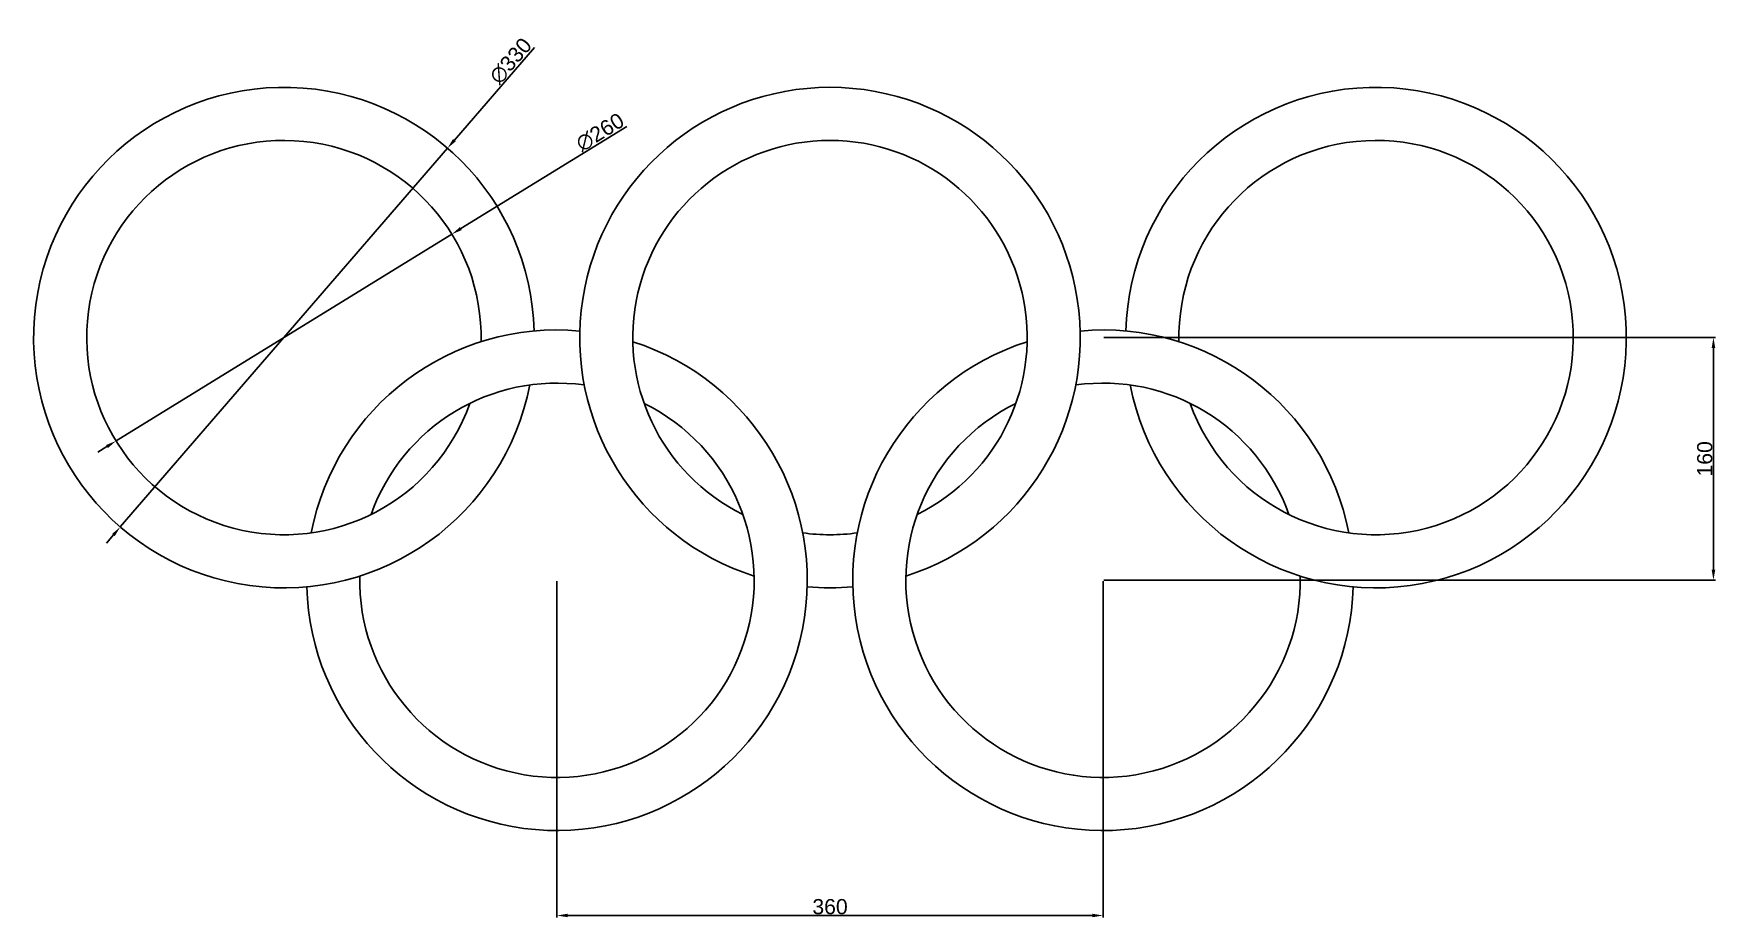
# Model space of a CAD drawing. Header units: millimetres. Extents: x 1510880 to 1511989, y 1484670 to 1485253.
import ezdxf

# ---------------------------------------------------------------- set-up
doc = ezdxf.new("R2010")
doc.units = ezdxf.units.MM
doc.layers.add('cotas', color=252, linetype='Continuous')
doc.styles.get("Standard").update_dxf_attribs({"font": 'arial.ttf'})
doc.dimstyles.new('ISO-25', dxfattribs={"dimtxt": 2.5, "dimasz": 2.5, "dimexe": 1.25, "dimexo": 0.625, "dimtad": 1, "dimtxsty": 'Standard', "dimcen": 2.5, "dimadec": 0, "dimazin": 0, "dimtfac": 1, "dimtmove": 0, "dimatfit": 3, "dimfxl": 1, "dimarcsym": 0})

# ---------------------------------------------------------------- blocks, each defined once
blk = doc.blocks.new('*D4')
at = {"layer": 'cotas', "color": 0, "lineweight": -2, "transparency": 16777216}
for p, q in [((1511210.2, 1485244.1), (1511157.4, 1485182.9)), ((1510937.1, 1484927.9), (1511152.8, 1485177.6)), ((1510932.6, 1484922.6), (1510928, 1484917.3))]:
    blk.add_line(p, q, dxfattribs=at)
at = {"layer": 'cotas', "color": 0, "transparency": 16777216}
for points in [[(1511156.5, 1485183.7), (1511158.3, 1485182.2), (1511152.8, 1485177.6)], [(1510931.7, 1484923.3), (1510933.4, 1484921.8), (1510937.1, 1484927.9)]]:
    blk.add_solid(points, dxfattribs=at)
at = {"layer": 'Defpoints', "color": 0, "transparency": 16777216}
for p in [(1511152.8, 1485177.6), (1510937.1, 1484927.9)]:
    blk.add_point(p, dxfattribs=at)
at = {"layer": 'cotas', "color": 0, "transparency": 16777216, "insert": (1511194.5, 1485235.1), "char_height": 10, "attachment_point": 5, "rotation": 49.1852}
blk.add_mtext('∅330', dxfattribs=at)
blk = doc.blocks.new('*D5')
at = {"layer": 'cotas', "color": 0, "lineweight": -2, "transparency": 16777216}
for p, q in [((1511271.1, 1485192), (1511161.6, 1485124.6)), ((1510934.3, 1484984.6), (1511155.7, 1485120.9)), ((1510928.3, 1484980.9), (1510922.4, 1484977.2))]:
    blk.add_line(p, q, dxfattribs=at)
at = {"layer": 'cotas', "color": 0, "transparency": 16777216}
for points in [[(1511161, 1485125.6), (1511162.2, 1485123.6), (1511155.7, 1485120.9)], [(1510927.7, 1484981.9), (1510928.9, 1484979.9), (1510934.3, 1484984.6)]]:
    blk.add_solid(points, dxfattribs=at)
at = {"layer": 'Defpoints', "color": 0, "transparency": 16777216}
for p in [(1511155.7, 1485120.9), (1510934.3, 1484984.6)]:
    blk.add_point(p, dxfattribs=at)
at = {"layer": 'cotas', "color": 0, "transparency": 16777216, "insert": (1511253.4, 1485188.1), "char_height": 10, "attachment_point": 5, "rotation": 31.6215}
blk.add_mtext('∅260', dxfattribs=at)
blk = doc.blocks.new('*D6')
at = {"layer": 'cotas', "color": 0, "lineweight": -2, "transparency": 16777216}
for p, q in [((1511225, 1484892.1), (1511225, 1484670.5)), ((1511585, 1484892.1), (1511585, 1484670.5)), ((1511578, 1484671.7), (1511232, 1484671.7))]:
    blk.add_line(p, q, dxfattribs=at)
at = {"layer": 'cotas', "color": 0, "transparency": 16777216}
for points in [[(1511232, 1484672.9), (1511232, 1484670.6), (1511225, 1484671.7)], [(1511578, 1484672.9), (1511578, 1484670.6), (1511585, 1484671.7)]]:
    blk.add_solid(points, dxfattribs=at)
at = {"layer": 'Defpoints', "color": 0, "transparency": 16777216}
for p in [(1511225, 1484892.7), (1511585, 1484892.7), (1511225, 1484671.7)]:
    blk.add_point(p, dxfattribs=at)
at = {"layer": 'cotas', "color": 0, "transparency": 16777216, "insert": (1511405, 1484677.5), "char_height": 10, "attachment_point": 5}
blk.add_mtext('360', dxfattribs=at)
blk = doc.blocks.new('*D8')
at = {"layer": 'cotas', "color": 0, "lineweight": -2, "transparency": 16777216}
for p, q in [((1511585.6, 1485052.8), (1511988.7, 1485052.8)), ((1511987.4, 1484899.8), (1511987.4, 1485045.8)), ((1511585.6, 1484892.8), (1511988.7, 1484892.8))]:
    blk.add_line(p, q, dxfattribs=at)
at = {"layer": 'cotas', "color": 0, "transparency": 16777216}
for points in [[(1511986.2, 1485045.8), (1511988.6, 1485045.8), (1511987.4, 1485052.8)], [(1511986.2, 1484899.8), (1511988.6, 1484899.8), (1511987.4, 1484892.8)]]:
    blk.add_solid(points, dxfattribs=at)
at = {"layer": 'Defpoints', "color": 0, "transparency": 16777216}
for p in [(1511585, 1485052.8), (1511987.4, 1485052.8), (1511585, 1484892.8)]:
    blk.add_point(p, dxfattribs=at)
at = {"layer": 'cotas', "color": 0, "transparency": 16777216, "insert": (1511981.7, 1484972.8), "char_height": 10, "attachment_point": 5, "rotation": 90}
blk.add_mtext('160', dxfattribs=at)

msp = doc.modelspace()

# ---------------------------------------------------------------- linework, layer by layer
for centre, radius, start, end in [((1511044.975, 1485052.746), 165, 1.497366, 349.082484), ((1511404.975, 1485052.746), 165, 287.650437, 252.349563), ((1511764.975, 1485052.746), 165, 190.917516, 178.502634), ((1511044.975, 1485052.746), 130, 358.78016, 340.504826), ((1511404.975, 1485052.746), 130, 296.228096, 243.771904), ((1511764.975, 1485052.746), 130, 199.495174, 181.21984), ((1511224.975, 1484892.746), 165, 181.497366, 72.349563), ((1511224.975, 1484892.746), 165, 84.764445, 169.082484), ((1511584.975, 1484892.746), 165, 107.650437, 358.502634), ((1511584.975, 1484892.746), 165, 10.917516, 95.235555), ((1511224.975, 1484892.746), 130, 82.047239, 160.504826), ((1511584.975, 1484892.746), 130, 19.495174, 97.952761), ((1511224.975, 1484892.746), 130, 178.78016, 63.771904), ((1511584.975, 1484892.746), 130, 116.228096, 1.21984), ((1511404.975, 1485052.746), 130, 262.047239, 277.952761), ((1511404.975, 1485052.746), 165, 264.764445, 275.235555)]:
    msp.add_arc(centre, radius, start, end)

# ---------------------------------------------------------------- dimensions: what is measured, and where the dimension line sits
at = {"layer": 'cotas'}
for p1, p2, picture, middle in [((1510937.128, 1484927.87), (1511152.821, 1485177.623), '*D4', (1511199.063, 1485231.167)), ((1510934.276, 1484984.587), (1511155.674, 1485120.906), '*D5', (1511256.53, 1485183.005))]:
    dim = msp.add_diameter_dim_2p(p1=p1, p2=p2, dimstyle='ISO-25', override={"dimtxt": 10, "dimasz": 7}, dxfattribs=at)
    dim.commit()
    dim.dimension.update_dxf_attribs({"geometry": picture, "text_midpoint": middle, "dimtype": 163})
dim = msp.add_linear_dim(base=(1511987.408, 1485052.75), p1=(1511584.968, 1484892.75), p2=(1511584.968, 1485052.75), angle=90, dimstyle='ISO-25', override={"dimtxt": 10, "dimasz": 7}, dxfattribs=at)
dim.commit()
dim.dimension.update_dxf_attribs({"geometry": '*D8', "text_midpoint": (1511981.678, 1484972.75)})
dim = msp.add_linear_dim(base=(1511224.975, 1484671.748), p1=(1511584.975, 1484892.746), p2=(1511224.975, 1484892.746), dimstyle='ISO-25', override={"dimtxt": 10, "dimasz": 7}, dxfattribs=at)
dim.commit()
dim.dimension.update_dxf_attribs({"geometry": '*D6', "text_midpoint": (1511404.975, 1484677.482)})

doc.saveas('drawing.dxf')
